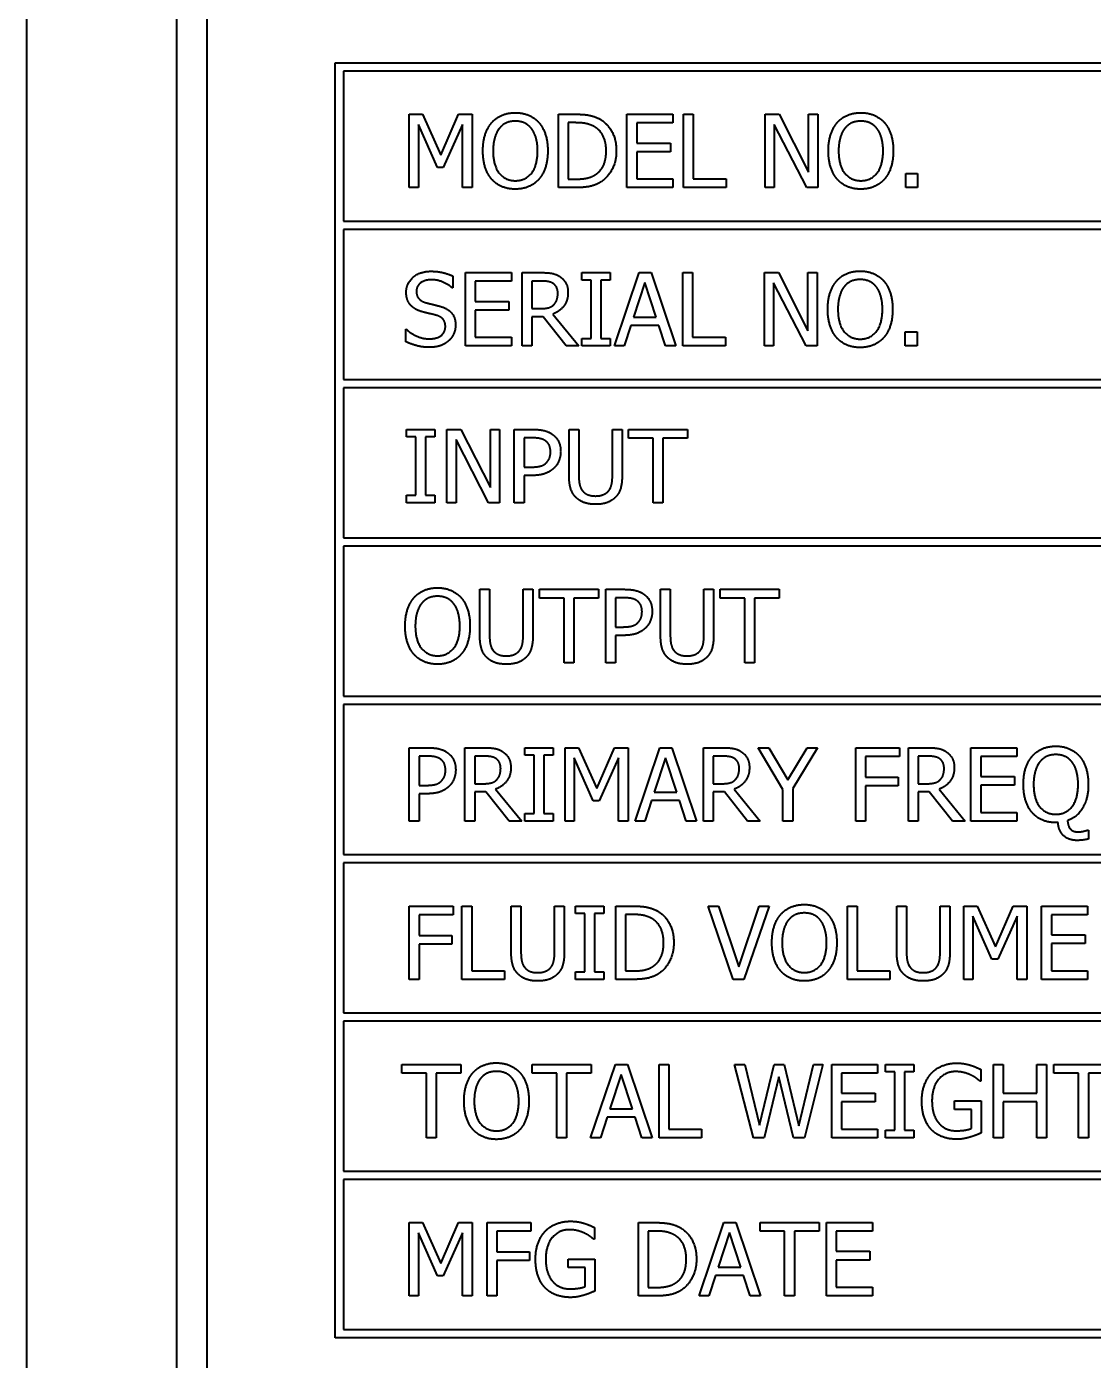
# Model space of a CAD drawing. Header units: millimetres. Extents: x 0 to 4205, y 0 to 2970.
# Drawn here: x 3370.64 to 3406.18, y 1735.21 to 1779.65 of the extents above; entities that cross this region are included whole.
import ezdxf

# ---------------------------------------------------------------- set-up
doc = ezdxf.new("R2010")
doc.units = ezdxf.units.MM
doc.header["$LTSCALE"] = 5
doc.layers.add('가시적인 것(ISO)', color=3, linetype='Continuous', lineweight=40)

msp = doc.modelspace()

# ---------------------------------------------------------------- linework, layer by layer
at = {"layer": '가시적인 것(ISO)'}
for p, q in [((3370.643, 1705.119), (3370.643, 1825.119)), ((3375.643, 1715.119), (3375.643, 1815.119)), ((3376.643, 1814.203), (3376.643, 1716.035)), ((3380.921, 1778.452), (3425.921, 1778.452)), ((3380.921, 1735.952), (3380.921, 1778.452)), ((3425.643, 1778.174), (3381.199, 1778.174)), ((3381.199, 1778.174), (3381.199, 1773.174)), ((3383.391, 1776.734), (3383.835, 1776.734)), ((3383.391, 1774.289), (3383.391, 1776.734)), ((3383.835, 1776.734), (3384.445, 1775.373)), ((3384.445, 1775.373), (3385.035, 1776.734)), ((3385.035, 1776.734), (3385.487, 1776.734)), ((3385.487, 1776.734), (3385.487, 1774.289)), ((3388.361, 1776.734), (3388.918, 1776.734)), ((3388.361, 1774.289), (3388.361, 1776.734)), ((3390.641, 1776.734), (3392.17, 1776.734)), ((3390.641, 1774.289), (3390.641, 1776.734)), ((3392.17, 1776.734), (3392.17, 1776.445)), ((3392.527, 1776.734), (3392.852, 1776.734)), ((3392.527, 1774.289), (3392.527, 1776.734)), ((3392.852, 1776.734), (3392.852, 1774.579)), ((3395.249, 1776.734), (3395.71, 1776.734)), ((3395.249, 1774.289), (3395.249, 1776.734)), ((3395.71, 1776.734), (3396.695, 1774.798)), ((3396.695, 1776.734), (3396.998, 1776.734)), ((3396.695, 1774.798), (3396.695, 1776.734)), ((3396.998, 1776.734), (3396.998, 1774.289)), ((3383.694, 1776.395), (3383.694, 1774.289)), ((3384.326, 1774.963), (3383.694, 1776.395)), ((3385.162, 1776.395), (3384.524, 1774.963)), ((3385.162, 1774.289), (3385.162, 1776.395)), ((3388.933, 1776.453), (3388.686, 1776.453)), ((3388.686, 1776.453), (3388.686, 1774.571)), ((3390.966, 1776.445), (3390.966, 1775.775)), ((3392.17, 1776.445), (3390.966, 1776.445)), ((3395.552, 1776.397), (3395.552, 1774.289)), ((3396.633, 1774.289), (3395.552, 1776.397)), ((3390.966, 1775.775), (3392.089, 1775.775)), ((3392.089, 1775.775), (3392.089, 1775.486)), ((3390.966, 1775.486), (3390.966, 1774.579)), ((3392.089, 1775.486), (3390.966, 1775.486)), ((3384.524, 1774.963), (3384.326, 1774.963)), ((3399.935, 1774.757), (3400.328, 1774.757)), ((3399.935, 1774.289), (3399.935, 1774.757)), ((3400.328, 1774.757), (3400.328, 1774.289)), ((3383.694, 1774.289), (3383.391, 1774.289)), ((3385.487, 1774.289), (3385.162, 1774.289)), ((3388.924, 1774.289), (3388.361, 1774.289)), ((3388.686, 1774.571), (3388.933, 1774.571)), ((3392.17, 1774.289), (3390.641, 1774.289)), ((3390.966, 1774.579), (3392.17, 1774.579)), ((3392.17, 1774.579), (3392.17, 1774.289)), ((3393.943, 1774.289), (3392.527, 1774.289)), ((3392.852, 1774.579), (3393.943, 1774.579)), ((3393.943, 1774.579), (3393.943, 1774.289)), ((3395.552, 1774.289), (3395.249, 1774.289)), ((3396.998, 1774.289), (3396.633, 1774.289)), ((3400.328, 1774.289), (3399.935, 1774.289)), ((3381.199, 1773.174), (3425.643, 1773.174)), ((3425.643, 1772.896), (3381.199, 1772.896)), ((3381.199, 1772.896), (3381.199, 1767.896)), ((3384.837, 1771.341), (3384.837, 1770.953)), ((3385.263, 1771.456), (3386.792, 1771.456)), ((3385.263, 1769.012), (3385.263, 1771.456)), ((3385.588, 1771.167), (3385.588, 1770.497)), ((3386.792, 1771.167), (3385.588, 1771.167)), ((3386.792, 1771.456), (3386.792, 1771.167)), ((3387.149, 1769.012), (3387.149, 1771.456)), ((3387.149, 1771.456), (3387.779, 1771.456)), ((3387.796, 1771.175), (3387.473, 1771.175)), ((3387.473, 1771.175), (3387.473, 1770.256)), ((3389.139, 1771.456), (3390.086, 1771.456)), ((3389.139, 1771.206), (3389.139, 1771.456)), ((3389.45, 1771.206), (3389.139, 1771.206)), ((3389.45, 1769.261), (3389.45, 1771.206)), ((3389.775, 1771.206), (3389.775, 1769.261)), ((3390.086, 1771.206), (3389.775, 1771.206)), ((3390.086, 1771.456), (3390.086, 1771.206)), ((3390.225, 1769.012), (3391.049, 1771.456)), ((3391.049, 1771.456), (3391.449, 1771.456)), ((3391.449, 1771.456), (3392.273, 1769.012)), ((3392.505, 1771.456), (3392.83, 1771.456)), ((3392.505, 1769.012), (3392.505, 1771.456)), ((3392.83, 1771.456), (3392.83, 1769.301)), ((3395.227, 1771.456), (3395.688, 1771.456)), ((3395.227, 1769.012), (3395.227, 1771.456)), ((3395.688, 1771.456), (3396.673, 1769.521)), ((3396.673, 1771.456), (3396.976, 1771.456)), ((3396.673, 1769.521), (3396.673, 1771.456)), ((3396.976, 1771.456), (3396.976, 1769.012)), ((3384.837, 1770.953), (3384.813, 1770.953)), ((3391.241, 1771.123), (3390.865, 1769.972)), ((3391.62, 1769.972), (3391.241, 1771.123)), ((3395.53, 1771.119), (3395.53, 1769.012)), ((3396.611, 1769.012), (3395.53, 1771.119)), ((3385.588, 1770.497), (3386.711, 1770.497)), ((3386.711, 1770.497), (3386.711, 1770.208)), ((3386.711, 1770.208), (3385.588, 1770.208)), ((3385.588, 1770.208), (3385.588, 1769.301)), ((3387.473, 1770.256), (3387.759, 1770.256)), ((3387.473, 1769.984), (3387.473, 1769.012)), ((3387.846, 1769.984), (3387.473, 1769.984)), ((3388.618, 1769.012), (3387.846, 1769.984)), ((3388.171, 1770.075), (3389.04, 1769.012)), ((3390.865, 1769.972), (3391.62, 1769.972)), ((3383.27, 1769.566), (3383.294, 1769.566)), ((3383.27, 1769.158), (3383.27, 1769.566)), ((3390.776, 1769.695), (3390.554, 1769.012)), ((3391.709, 1769.695), (3390.776, 1769.695)), ((3391.931, 1769.012), (3391.709, 1769.695)), ((3399.914, 1769.479), (3400.306, 1769.479)), ((3399.914, 1769.012), (3399.914, 1769.479)), ((3400.306, 1769.479), (3400.306, 1769.012)), ((3386.792, 1769.012), (3385.263, 1769.012)), ((3385.588, 1769.301), (3386.792, 1769.301)), ((3386.792, 1769.301), (3386.792, 1769.012)), ((3387.473, 1769.012), (3387.149, 1769.012)), ((3389.04, 1769.012), (3388.618, 1769.012)), ((3389.139, 1769.261), (3389.45, 1769.261)), ((3389.139, 1769.012), (3389.139, 1769.261)), ((3390.086, 1769.012), (3389.139, 1769.012)), ((3389.775, 1769.261), (3390.086, 1769.261)), ((3390.086, 1769.261), (3390.086, 1769.012)), ((3390.554, 1769.012), (3390.225, 1769.012)), ((3392.273, 1769.012), (3391.931, 1769.012)), ((3393.921, 1769.012), (3392.505, 1769.012)), ((3392.83, 1769.301), (3393.921, 1769.301)), ((3393.921, 1769.301), (3393.921, 1769.012)), ((3395.53, 1769.012), (3395.227, 1769.012)), ((3396.976, 1769.012), (3396.611, 1769.012)), ((3400.306, 1769.012), (3399.914, 1769.012)), ((3381.199, 1767.896), (3425.643, 1767.896)), ((3425.643, 1767.619), (3381.199, 1767.619)), ((3381.199, 1767.619), (3381.199, 1762.619)), ((3383.296, 1766.23), (3384.243, 1766.23)), ((3383.296, 1765.98), (3383.296, 1766.23)), ((3383.607, 1765.98), (3383.296, 1765.98)), ((3383.607, 1764.035), (3383.607, 1765.98)), ((3383.932, 1765.98), (3383.932, 1764.035)), ((3384.243, 1765.98), (3383.932, 1765.98)), ((3384.243, 1766.23), (3384.243, 1765.98)), ((3384.645, 1766.23), (3385.106, 1766.23)), ((3384.645, 1763.785), (3384.645, 1766.23)), ((3384.948, 1765.893), (3384.948, 1763.785)), ((3386.029, 1763.785), (3384.948, 1765.893)), ((3385.106, 1766.23), (3386.091, 1764.294)), ((3386.091, 1766.23), (3386.394, 1766.23)), ((3386.091, 1764.294), (3386.091, 1766.23)), ((3386.394, 1766.23), (3386.394, 1763.785)), ((3386.889, 1766.23), (3387.503, 1766.23)), ((3386.889, 1763.785), (3386.889, 1766.23)), ((3387.483, 1765.948), (3387.214, 1765.948)), ((3387.214, 1765.948), (3387.214, 1764.974)), ((3388.714, 1766.23), (3389.038, 1766.23)), ((3388.714, 1764.704), (3388.714, 1766.23)), ((3389.038, 1766.23), (3389.038, 1764.704)), ((3390.158, 1766.23), (3390.482, 1766.23)), ((3390.158, 1764.697), (3390.158, 1766.23)), ((3390.482, 1766.23), (3390.482, 1764.704)), ((3390.698, 1766.23), (3392.663, 1766.23)), ((3390.698, 1765.941), (3390.698, 1766.23)), ((3391.518, 1765.941), (3390.698, 1765.941)), ((3391.518, 1763.785), (3391.518, 1765.941)), ((3392.663, 1765.941), (3391.843, 1765.941)), ((3391.843, 1765.941), (3391.843, 1763.785)), ((3392.663, 1766.23), (3392.663, 1765.941)), ((3387.214, 1764.974), (3387.436, 1764.974)), ((3387.214, 1764.697), (3387.214, 1763.785)), ((3387.489, 1764.697), (3387.214, 1764.697)), ((3383.296, 1764.035), (3383.607, 1764.035)), ((3383.296, 1763.785), (3383.296, 1764.035)), ((3384.243, 1763.785), (3383.296, 1763.785)), ((3383.932, 1764.035), (3384.243, 1764.035)), ((3384.243, 1764.035), (3384.243, 1763.785)), ((3384.948, 1763.785), (3384.645, 1763.785)), ((3386.394, 1763.785), (3386.029, 1763.785)), ((3387.214, 1763.785), (3386.889, 1763.785)), ((3391.843, 1763.785), (3391.518, 1763.785)), ((3381.199, 1762.619), (3425.643, 1762.619)), ((3425.643, 1762.341), (3381.199, 1762.341)), ((3381.199, 1762.341), (3381.199, 1757.341)), ((3385.74, 1760.901), (3386.065, 1760.901)), ((3385.74, 1759.375), (3385.74, 1760.901)), ((3386.065, 1760.901), (3386.065, 1759.375)), ((3387.184, 1760.901), (3387.509, 1760.901)), ((3387.184, 1759.367), (3387.184, 1760.901)), ((3387.509, 1760.901), (3387.509, 1759.375)), ((3387.725, 1760.901), (3389.69, 1760.901)), ((3387.725, 1760.611), (3387.725, 1760.901)), ((3388.545, 1760.611), (3387.725, 1760.611)), ((3388.545, 1758.456), (3388.545, 1760.611)), ((3388.87, 1760.611), (3388.87, 1758.456)), ((3389.69, 1760.611), (3388.87, 1760.611)), ((3389.69, 1760.901), (3389.69, 1760.611)), ((3389.938, 1760.901), (3390.552, 1760.901)), ((3389.938, 1758.456), (3389.938, 1760.901)), ((3390.532, 1760.619), (3390.263, 1760.619)), ((3390.263, 1760.619), (3390.263, 1759.645)), ((3391.762, 1760.901), (3392.087, 1760.901)), ((3391.762, 1759.375), (3391.762, 1760.901)), ((3392.087, 1760.901), (3392.087, 1759.375)), ((3393.206, 1760.901), (3393.531, 1760.901)), ((3393.206, 1759.367), (3393.206, 1760.901)), ((3393.531, 1760.901), (3393.531, 1759.375)), ((3393.747, 1760.901), (3395.712, 1760.901)), ((3393.747, 1760.611), (3393.747, 1760.901)), ((3394.567, 1760.611), (3393.747, 1760.611)), ((3394.567, 1758.456), (3394.567, 1760.611)), ((3395.712, 1760.611), (3394.892, 1760.611)), ((3394.892, 1760.611), (3394.892, 1758.456)), ((3395.712, 1760.901), (3395.712, 1760.611)), ((3390.263, 1759.645), (3390.484, 1759.645)), ((3390.263, 1759.367), (3390.263, 1758.456)), ((3390.538, 1759.367), (3390.263, 1759.367)), ((3388.87, 1758.456), (3388.545, 1758.456)), ((3390.263, 1758.456), (3389.938, 1758.456)), ((3394.892, 1758.456), (3394.567, 1758.456)), ((3381.199, 1757.341), (3425.643, 1757.341)), ((3425.643, 1757.063), (3381.199, 1757.063)), ((3381.199, 1757.063), (3381.199, 1752.063)), ((3383.391, 1755.623), (3384.005, 1755.623)), ((3383.391, 1753.178), (3383.391, 1755.623)), ((3385.245, 1753.178), (3385.245, 1755.623)), ((3385.245, 1755.623), (3385.875, 1755.623)), ((3387.236, 1755.623), (3388.183, 1755.623)), ((3387.236, 1755.373), (3387.236, 1755.623)), ((3388.183, 1755.623), (3388.183, 1755.373)), ((3388.585, 1753.178), (3388.585, 1755.623)), ((3388.585, 1755.623), (3389.028, 1755.623)), ((3389.028, 1755.623), (3389.639, 1754.262)), ((3389.639, 1754.262), (3390.229, 1755.623)), ((3390.229, 1755.623), (3390.681, 1755.623)), ((3390.681, 1755.623), (3390.681, 1753.178)), ((3390.912, 1753.178), (3391.736, 1755.623)), ((3391.736, 1755.623), (3392.137, 1755.623)), ((3392.137, 1755.623), (3392.961, 1753.178)), ((3393.192, 1753.178), (3393.192, 1755.623)), ((3393.192, 1755.623), (3393.822, 1755.623)), ((3395.013, 1755.623), (3395.373, 1755.623)), ((3395.839, 1754.226), (3395.013, 1755.623)), ((3395.373, 1755.623), (3396.003, 1754.547)), ((3396.003, 1754.547), (3396.645, 1755.623)), ((3396.99, 1755.623), (3396.164, 1754.26)), ((3396.645, 1755.623), (3396.99, 1755.623)), ((3398.265, 1755.623), (3399.727, 1755.623)), ((3398.265, 1753.178), (3398.265, 1755.623)), ((3399.727, 1755.623), (3399.727, 1755.334)), ((3400.019, 1753.178), (3400.019, 1755.623)), ((3400.019, 1755.623), (3400.649, 1755.623)), ((3402.104, 1755.623), (3403.634, 1755.623)), ((3402.104, 1753.178), (3402.104, 1755.623)), ((3403.634, 1755.623), (3403.634, 1755.334)), ((3383.985, 1755.341), (3383.716, 1755.341)), ((3383.716, 1755.341), (3383.716, 1754.367)), ((3385.893, 1755.341), (3385.57, 1755.341)), ((3385.57, 1755.341), (3385.57, 1754.422)), ((3387.547, 1755.373), (3387.236, 1755.373)), ((3387.547, 1753.428), (3387.547, 1755.373)), ((3387.872, 1755.373), (3387.872, 1753.428)), ((3388.183, 1755.373), (3387.872, 1755.373)), ((3388.888, 1755.284), (3388.888, 1753.178)), ((3389.52, 1753.852), (3388.888, 1755.284)), ((3390.356, 1755.284), (3389.718, 1753.852)), ((3390.356, 1753.178), (3390.356, 1755.284)), ((3391.929, 1755.29), (3391.552, 1754.139)), ((3392.307, 1754.139), (3391.929, 1755.29)), ((3393.84, 1755.341), (3393.517, 1755.341)), ((3393.517, 1755.341), (3393.517, 1754.422)), ((3398.59, 1755.334), (3398.59, 1754.644)), ((3399.727, 1755.334), (3398.59, 1755.334)), ((3400.666, 1755.341), (3400.343, 1755.341)), ((3400.343, 1755.341), (3400.343, 1754.422)), ((3402.429, 1755.334), (3402.429, 1754.664)), ((3403.634, 1755.334), (3402.429, 1755.334)), ((3383.716, 1754.367), (3383.938, 1754.367)), ((3385.57, 1754.422), (3385.855, 1754.422)), ((3393.517, 1754.422), (3393.802, 1754.422)), ((3396.164, 1754.26), (3396.164, 1753.178)), ((3398.59, 1754.644), (3399.68, 1754.644)), ((3398.59, 1754.355), (3398.59, 1753.178)), ((3399.68, 1754.355), (3398.59, 1754.355)), ((3399.68, 1754.644), (3399.68, 1754.355)), ((3400.343, 1754.422), (3400.629, 1754.422)), ((3402.429, 1754.664), (3403.553, 1754.664)), ((3402.429, 1754.375), (3402.429, 1753.467)), ((3403.553, 1754.375), (3402.429, 1754.375)), ((3403.553, 1754.664), (3403.553, 1754.375)), ((3383.716, 1754.09), (3383.716, 1753.178)), ((3383.991, 1754.09), (3383.716, 1754.09)), ((3385.57, 1754.151), (3385.57, 1753.178)), ((3385.942, 1754.151), (3385.57, 1754.151)), ((3386.715, 1753.178), (3385.942, 1754.151)), ((3386.267, 1754.242), (3387.137, 1753.178)), ((3389.718, 1753.852), (3389.52, 1753.852)), ((3391.463, 1753.862), (3391.241, 1753.178)), ((3392.396, 1753.862), (3391.463, 1753.862)), ((3391.552, 1754.139), (3392.307, 1754.139)), ((3392.618, 1753.178), (3392.396, 1753.862)), ((3393.517, 1754.151), (3393.517, 1753.178)), ((3393.89, 1754.151), (3393.517, 1754.151)), ((3394.662, 1753.178), (3393.89, 1754.151)), ((3394.215, 1754.242), (3395.084, 1753.178)), ((3395.839, 1753.178), (3395.839, 1754.226)), ((3400.343, 1754.151), (3400.343, 1753.178)), ((3400.716, 1754.151), (3400.343, 1754.151)), ((3401.488, 1753.178), (3400.716, 1754.151)), ((3401.041, 1754.242), (3401.91, 1753.178)), ((3387.236, 1753.428), (3387.547, 1753.428)), ((3387.236, 1753.178), (3387.236, 1753.428)), ((3387.872, 1753.428), (3388.183, 1753.428)), ((3388.183, 1753.428), (3388.183, 1753.178)), ((3402.429, 1753.467), (3403.634, 1753.467)), ((3403.634, 1753.467), (3403.634, 1753.178)), ((3383.716, 1753.178), (3383.391, 1753.178)), ((3385.57, 1753.178), (3385.245, 1753.178)), ((3387.137, 1753.178), (3386.715, 1753.178)), ((3388.183, 1753.178), (3387.236, 1753.178)), ((3388.888, 1753.178), (3388.585, 1753.178)), ((3390.681, 1753.178), (3390.356, 1753.178)), ((3391.241, 1753.178), (3390.912, 1753.178)), ((3392.961, 1753.178), (3392.618, 1753.178)), ((3393.517, 1753.178), (3393.192, 1753.178)), ((3395.084, 1753.178), (3394.662, 1753.178)), ((3396.164, 1753.178), (3395.839, 1753.178)), ((3398.59, 1753.178), (3398.265, 1753.178)), ((3400.343, 1753.178), (3400.019, 1753.178)), ((3401.91, 1753.178), (3401.488, 1753.178)), ((3403.634, 1753.178), (3402.104, 1753.178)), ((3405.007, 1753.127), (3404.931, 1753.127)), ((3405.977, 1752.875), (3406.021, 1752.875)), ((3406.021, 1752.875), (3406.021, 1752.58)), ((3381.199, 1752.063), (3425.643, 1752.063)), ((3425.643, 1751.785), (3381.199, 1751.785)), ((3381.199, 1751.785), (3381.199, 1746.785)), ((3383.391, 1750.345), (3384.853, 1750.345)), ((3383.391, 1747.901), (3383.391, 1750.345)), ((3384.853, 1750.345), (3384.853, 1750.056)), ((3385.144, 1750.345), (3385.469, 1750.345)), ((3385.144, 1747.901), (3385.144, 1750.345)), ((3385.469, 1750.345), (3385.469, 1748.19)), ((3386.786, 1750.345), (3387.111, 1750.345)), ((3386.786, 1748.82), (3386.786, 1750.345)), ((3387.111, 1750.345), (3387.111, 1748.82)), ((3388.23, 1750.345), (3388.555, 1750.345)), ((3388.23, 1748.812), (3388.23, 1750.345)), ((3388.555, 1750.345), (3388.555, 1748.82)), ((3388.925, 1750.345), (3389.872, 1750.345)), ((3388.925, 1750.095), (3388.925, 1750.345)), ((3389.872, 1750.345), (3389.872, 1750.095)), ((3390.274, 1747.901), (3390.274, 1750.345)), ((3390.274, 1750.345), (3390.831, 1750.345)), ((3393.343, 1750.345), (3393.692, 1750.345)), ((3394.185, 1747.901), (3393.343, 1750.345)), ((3393.692, 1750.345), (3394.369, 1748.315)), ((3394.369, 1748.315), (3395.046, 1750.345)), ((3395.377, 1750.345), (3394.535, 1747.901)), ((3395.046, 1750.345), (3395.377, 1750.345)), ((3397.99, 1750.345), (3398.315, 1750.345)), ((3397.99, 1747.901), (3397.99, 1750.345)), ((3398.315, 1750.345), (3398.315, 1748.19)), ((3399.632, 1750.345), (3399.957, 1750.345)), ((3399.632, 1748.82), (3399.632, 1750.345)), ((3399.957, 1750.345), (3399.957, 1748.82)), ((3401.076, 1750.345), (3401.401, 1750.345)), ((3401.076, 1748.812), (3401.076, 1750.345)), ((3401.401, 1750.345), (3401.401, 1748.82)), ((3401.867, 1747.901), (3401.867, 1750.345)), ((3401.867, 1750.345), (3402.311, 1750.345)), ((3402.311, 1750.345), (3402.921, 1748.984)), ((3402.921, 1748.984), (3403.511, 1750.345)), ((3403.511, 1750.345), (3403.963, 1750.345)), ((3403.963, 1750.345), (3403.963, 1747.901)), ((3404.458, 1750.345), (3405.987, 1750.345)), ((3404.458, 1747.901), (3404.458, 1750.345)), ((3405.987, 1750.345), (3405.987, 1750.056)), ((3383.716, 1750.056), (3383.716, 1749.366)), ((3384.853, 1750.056), (3383.716, 1750.056)), ((3389.236, 1750.095), (3388.925, 1750.095)), ((3389.236, 1748.15), (3389.236, 1750.095)), ((3389.561, 1750.095), (3389.561, 1748.15)), ((3389.872, 1750.095), (3389.561, 1750.095)), ((3390.847, 1750.064), (3390.599, 1750.064)), ((3390.599, 1750.064), (3390.599, 1748.182)), ((3402.17, 1750.006), (3402.17, 1747.901)), ((3402.802, 1748.574), (3402.17, 1750.006)), ((3403.638, 1750.006), (3403, 1748.574)), ((3403.638, 1747.901), (3403.638, 1750.006)), ((3404.783, 1750.056), (3404.783, 1749.386)), ((3405.987, 1750.056), (3404.783, 1750.056)), ((3404.783, 1749.386), (3405.906, 1749.386)), ((3405.906, 1749.386), (3405.906, 1749.097)), ((3383.716, 1749.366), (3384.805, 1749.366)), ((3383.716, 1749.077), (3383.716, 1747.901)), ((3384.805, 1749.077), (3383.716, 1749.077)), ((3384.805, 1749.366), (3384.805, 1749.077)), ((3404.783, 1749.097), (3404.783, 1748.19)), ((3405.906, 1749.097), (3404.783, 1749.097)), ((3403, 1748.574), (3402.802, 1748.574)), ((3385.469, 1748.19), (3386.56, 1748.19)), ((3386.56, 1748.19), (3386.56, 1747.901)), ((3388.925, 1748.15), (3389.236, 1748.15)), ((3388.925, 1747.901), (3388.925, 1748.15)), ((3389.561, 1748.15), (3389.872, 1748.15)), ((3389.872, 1748.15), (3389.872, 1747.901)), ((3390.599, 1748.182), (3390.847, 1748.182)), ((3398.315, 1748.19), (3399.406, 1748.19)), ((3399.406, 1748.19), (3399.406, 1747.901)), ((3404.783, 1748.19), (3405.987, 1748.19)), ((3405.987, 1748.19), (3405.987, 1747.901)), ((3383.716, 1747.901), (3383.391, 1747.901)), ((3386.56, 1747.901), (3385.144, 1747.901)), ((3389.872, 1747.901), (3388.925, 1747.901)), ((3390.837, 1747.901), (3390.274, 1747.901)), ((3394.535, 1747.901), (3394.185, 1747.901)), ((3399.406, 1747.901), (3397.99, 1747.901)), ((3402.17, 1747.901), (3401.867, 1747.901)), ((3403.963, 1747.901), (3403.638, 1747.901)), ((3405.987, 1747.901), (3404.458, 1747.901)), ((3381.199, 1746.785), (3425.643, 1746.785)), ((3425.643, 1746.508), (3381.199, 1746.508)), ((3381.199, 1746.508), (3381.199, 1741.508)), ((3383.141, 1745.067), (3385.106, 1745.067)), ((3383.141, 1744.778), (3383.141, 1745.067)), ((3385.106, 1745.067), (3385.106, 1744.778)), ((3387.483, 1745.067), (3389.448, 1745.067)), ((3387.483, 1744.778), (3387.483, 1745.067)), ((3389.433, 1742.623), (3390.257, 1745.067)), ((3389.448, 1745.067), (3389.448, 1744.778)), ((3390.257, 1745.067), (3390.657, 1745.067)), ((3390.657, 1745.067), (3391.481, 1742.623)), ((3391.713, 1745.067), (3392.037, 1745.067)), ((3391.713, 1742.623), (3391.713, 1745.067)), ((3392.037, 1745.067), (3392.037, 1742.912)), ((3394.23, 1745.067), (3394.565, 1745.067)), ((3394.854, 1742.623), (3394.23, 1745.067)), ((3394.565, 1745.067), (3395.056, 1743.041)), ((3395.056, 1743.041), (3395.544, 1745.067)), ((3395.544, 1745.067), (3395.875, 1745.067)), ((3395.875, 1745.067), (3396.366, 1743.017)), ((3396.366, 1743.017), (3396.855, 1745.067)), ((3397.174, 1745.067), (3396.56, 1742.623)), ((3396.855, 1745.067), (3397.174, 1745.067)), ((3397.465, 1745.067), (3398.994, 1745.067)), ((3397.465, 1742.623), (3397.465, 1745.067)), ((3398.994, 1745.067), (3398.994, 1744.778)), ((3399.256, 1745.067), (3400.203, 1745.067)), ((3399.256, 1744.818), (3399.256, 1745.067)), ((3400.203, 1745.067), (3400.203, 1744.818)), ((3402.849, 1745.067), (3403.174, 1745.067)), ((3402.849, 1742.623), (3402.849, 1745.067)), ((3403.174, 1745.067), (3403.174, 1744.108)), ((3404.299, 1745.067), (3404.624, 1745.067)), ((3404.299, 1744.108), (3404.299, 1745.067)), ((3404.624, 1745.067), (3404.624, 1742.623)), ((3404.87, 1745.067), (3406.835, 1745.067)), ((3404.87, 1744.778), (3404.87, 1745.067)), ((3383.961, 1744.778), (3383.141, 1744.778)), ((3383.961, 1742.623), (3383.961, 1744.778)), ((3385.106, 1744.778), (3384.286, 1744.778)), ((3384.286, 1744.778), (3384.286, 1742.623)), ((3388.303, 1744.778), (3387.483, 1744.778)), ((3388.303, 1742.623), (3388.303, 1744.778)), ((3388.628, 1744.778), (3388.628, 1742.623)), ((3389.448, 1744.778), (3388.628, 1744.778)), ((3390.449, 1744.734), (3390.072, 1743.583)), ((3390.827, 1743.583), (3390.449, 1744.734)), ((3395.698, 1744.651), (3395.215, 1742.623)), ((3396.195, 1742.623), (3395.698, 1744.651)), ((3397.79, 1744.778), (3397.79, 1744.108)), ((3398.994, 1744.778), (3397.79, 1744.778)), ((3399.567, 1744.818), (3399.256, 1744.818)), ((3399.567, 1742.872), (3399.567, 1744.818)), ((3399.892, 1744.818), (3399.892, 1742.872)), ((3400.203, 1744.818), (3399.892, 1744.818)), ((3402.431, 1744.509), (3402.404, 1744.509)), ((3402.431, 1744.901), (3402.431, 1744.509)), ((3405.69, 1744.778), (3404.87, 1744.778)), ((3405.69, 1742.623), (3405.69, 1744.778)), ((3406.835, 1744.778), (3406.015, 1744.778)), ((3406.015, 1744.778), (3406.015, 1742.623)), ((3397.79, 1744.108), (3398.913, 1744.108)), ((3398.913, 1744.108), (3398.913, 1743.819)), ((3403.174, 1744.108), (3404.299, 1744.108)), ((3398.913, 1743.819), (3397.79, 1743.819)), ((3397.79, 1743.819), (3397.79, 1742.912)), ((3401.554, 1743.853), (3402.441, 1743.853)), ((3401.554, 1743.568), (3401.554, 1743.853)), ((3402.441, 1743.853), (3402.441, 1742.785)), ((3403.174, 1743.819), (3403.174, 1742.623)), ((3404.299, 1743.819), (3403.174, 1743.819)), ((3404.299, 1742.623), (3404.299, 1743.819)), ((3389.983, 1743.306), (3389.761, 1742.623)), ((3390.916, 1743.306), (3389.983, 1743.306)), ((3390.072, 1743.583), (3390.827, 1743.583)), ((3391.138, 1742.623), (3390.916, 1743.306)), ((3402.12, 1743.568), (3401.554, 1743.568)), ((3402.12, 1742.936), (3402.12, 1743.568)), ((3392.037, 1742.912), (3393.129, 1742.912)), ((3393.129, 1742.912), (3393.129, 1742.623)), ((3397.79, 1742.912), (3398.994, 1742.912)), ((3398.994, 1742.912), (3398.994, 1742.623)), ((3399.256, 1742.872), (3399.567, 1742.872)), ((3399.256, 1742.623), (3399.256, 1742.872)), ((3399.892, 1742.872), (3400.203, 1742.872)), ((3400.203, 1742.872), (3400.203, 1742.623)), ((3384.286, 1742.623), (3383.961, 1742.623)), ((3388.628, 1742.623), (3388.303, 1742.623)), ((3389.761, 1742.623), (3389.433, 1742.623)), ((3391.481, 1742.623), (3391.138, 1742.623)), ((3393.129, 1742.623), (3391.713, 1742.623)), ((3395.215, 1742.623), (3394.854, 1742.623)), ((3396.56, 1742.623), (3396.195, 1742.623)), ((3398.994, 1742.623), (3397.465, 1742.623)), ((3400.203, 1742.623), (3399.256, 1742.623)), ((3403.174, 1742.623), (3402.849, 1742.623)), ((3404.624, 1742.623), (3404.299, 1742.623)), ((3406.015, 1742.623), (3405.69, 1742.623)), ((3381.199, 1741.508), (3425.643, 1741.508)), ((3425.643, 1741.23), (3381.199, 1741.23)), ((3381.199, 1741.23), (3381.199, 1736.23)), ((3383.391, 1739.797), (3383.835, 1739.797)), ((3383.391, 1737.353), (3383.391, 1739.797)), ((3383.835, 1739.797), (3384.445, 1738.436)), ((3384.445, 1738.436), (3385.035, 1739.797)), ((3385.035, 1739.797), (3385.487, 1739.797)), ((3385.487, 1739.797), (3385.487, 1737.353)), ((3385.982, 1739.797), (3387.444, 1739.797)), ((3385.982, 1737.353), (3385.982, 1739.797)), ((3387.444, 1739.797), (3387.444, 1739.508)), ((3389.561, 1739.631), (3389.561, 1739.239)), ((3391.029, 1739.797), (3391.586, 1739.797)), ((3391.029, 1737.353), (3391.029, 1739.797)), ((3393.046, 1737.353), (3393.87, 1739.797)), ((3393.87, 1739.797), (3394.27, 1739.797)), ((3394.27, 1739.797), (3395.094, 1737.353)), ((3395.076, 1739.797), (3397.041, 1739.797)), ((3395.076, 1739.508), (3395.076, 1739.797)), ((3397.041, 1739.797), (3397.041, 1739.508)), ((3397.289, 1739.797), (3398.818, 1739.797)), ((3397.289, 1737.353), (3397.289, 1739.797)), ((3398.818, 1739.797), (3398.818, 1739.508)), ((3383.694, 1739.459), (3383.694, 1737.353)), ((3384.326, 1738.026), (3383.694, 1739.459)), ((3385.162, 1739.459), (3384.524, 1738.026)), ((3385.162, 1737.353), (3385.162, 1739.459)), ((3386.307, 1739.508), (3386.307, 1738.819)), ((3387.444, 1739.508), (3386.307, 1739.508)), ((3389.561, 1739.239), (3389.534, 1739.239)), ((3391.602, 1739.516), (3391.354, 1739.516)), ((3391.354, 1739.516), (3391.354, 1737.634)), ((3394.062, 1739.465), (3393.686, 1738.314)), ((3394.44, 1738.314), (3394.062, 1739.465)), ((3395.896, 1739.508), (3395.076, 1739.508)), ((3395.896, 1737.353), (3395.896, 1739.508)), ((3397.041, 1739.508), (3396.221, 1739.508)), ((3396.221, 1739.508), (3396.221, 1737.353)), ((3397.614, 1739.508), (3397.614, 1738.839)), ((3398.818, 1739.508), (3397.614, 1739.508)), ((3386.307, 1738.819), (3387.396, 1738.819)), ((3387.396, 1738.819), (3387.396, 1738.53)), ((3397.614, 1738.839), (3398.737, 1738.839)), ((3398.737, 1738.839), (3398.737, 1738.549)), ((3386.307, 1738.53), (3386.307, 1737.353)), ((3387.396, 1738.53), (3386.307, 1738.53)), ((3388.684, 1738.583), (3389.571, 1738.583)), ((3388.684, 1738.298), (3388.684, 1738.583)), ((3389.25, 1738.298), (3388.684, 1738.298)), ((3389.25, 1737.666), (3389.25, 1738.298)), ((3389.571, 1738.583), (3389.571, 1737.515)), ((3393.686, 1738.314), (3394.44, 1738.314)), ((3397.614, 1738.549), (3397.614, 1737.642)), ((3398.737, 1738.549), (3397.614, 1738.549)), ((3384.524, 1738.026), (3384.326, 1738.026)), ((3393.596, 1738.036), (3393.375, 1737.353)), ((3394.529, 1738.036), (3393.596, 1738.036)), ((3394.751, 1737.353), (3394.529, 1738.036)), ((3391.354, 1737.634), (3391.602, 1737.634)), ((3397.614, 1737.642), (3398.818, 1737.642)), ((3398.818, 1737.642), (3398.818, 1737.353)), ((3383.694, 1737.353), (3383.391, 1737.353)), ((3385.487, 1737.353), (3385.162, 1737.353)), ((3386.307, 1737.353), (3385.982, 1737.353)), ((3391.592, 1737.353), (3391.029, 1737.353)), ((3393.375, 1737.353), (3393.046, 1737.353)), ((3395.094, 1737.353), (3394.751, 1737.353)), ((3396.221, 1737.353), (3395.896, 1737.353)), ((3398.818, 1737.353), (3397.289, 1737.353)), ((3381.199, 1736.23), (3425.643, 1736.23)), ((3425.921, 1735.952), (3380.921, 1735.952))]:
    msp.add_line(p, q, dxfattribs=at)
for points in [[(3386.136, 1776.455), (3386.279, 1776.617), (3386.677, 1776.785), (3386.923, 1776.785)], [(3386.925, 1776.504), (3386.748, 1776.504), (3386.483, 1776.381), (3386.382, 1776.25)], [(3386.923, 1776.785), (3387.172, 1776.785), (3387.573, 1776.611), (3387.711, 1776.455)], [(3387.466, 1776.25), (3387.368, 1776.377), (3387.095, 1776.504), (3386.925, 1776.504)], [(3388.918, 1776.734), (3389.262, 1776.734), (3389.654, 1776.631), (3389.793, 1776.54)], [(3389.793, 1776.54), (3390.029, 1776.383), (3390.288, 1775.866), (3390.288, 1775.51)], [(3397.647, 1776.455), (3397.79, 1776.617), (3398.188, 1776.785), (3398.434, 1776.785)], [(3398.436, 1776.504), (3398.26, 1776.504), (3397.994, 1776.381), (3397.893, 1776.25)], [(3398.434, 1776.785), (3398.683, 1776.785), (3399.084, 1776.611), (3399.222, 1776.455)], [(3398.977, 1776.25), (3398.88, 1776.377), (3398.606, 1776.504), (3398.436, 1776.504)], [(3385.843, 1775.512), (3385.843, 1775.819), (3385.996, 1776.286), (3386.136, 1776.455)], [(3386.382, 1776.25), (3386.285, 1776.126), (3386.182, 1775.749), (3386.182, 1775.512)], [(3387.666, 1775.512), (3387.666, 1775.753), (3387.561, 1776.128), (3387.466, 1776.25)], [(3387.711, 1776.455), (3387.85, 1776.292), (3388.004, 1775.817), (3388.004, 1775.512)], [(3389.579, 1776.306), (3389.448, 1776.383), (3389.153, 1776.453), (3388.933, 1776.453)], [(3389.95, 1775.514), (3389.95, 1775.795), (3389.763, 1776.193), (3389.579, 1776.306)], [(3397.354, 1775.512), (3397.354, 1775.819), (3397.507, 1776.286), (3397.647, 1776.455)], [(3397.893, 1776.25), (3397.796, 1776.126), (3397.693, 1775.749), (3397.693, 1775.512)], [(3399.177, 1775.512), (3399.177, 1775.753), (3399.072, 1776.128), (3398.977, 1776.25)], [(3399.222, 1776.455), (3399.361, 1776.292), (3399.515, 1775.817), (3399.515, 1775.512)], [(3386.134, 1774.571), (3385.994, 1774.733), (3385.843, 1775.211), (3385.843, 1775.512)], [(3386.182, 1775.512), (3386.182, 1775.03), (3386.586, 1774.519), (3386.925, 1774.519)], [(3386.925, 1774.519), (3387.263, 1774.519), (3387.666, 1775.03), (3387.666, 1775.512)], [(3388.004, 1775.512), (3388.004, 1775.214), (3387.854, 1774.733), (3387.711, 1774.571)], [(3389.609, 1774.733), (3389.779, 1774.848), (3389.95, 1775.228), (3389.95, 1775.514)], [(3390.288, 1775.51), (3390.288, 1775.175), (3390.017, 1774.636), (3389.789, 1774.486)], [(3397.645, 1774.571), (3397.505, 1774.733), (3397.354, 1775.211), (3397.354, 1775.512)], [(3397.693, 1775.512), (3397.693, 1775.03), (3398.097, 1774.519), (3398.436, 1774.519)], [(3398.436, 1774.519), (3398.775, 1774.519), (3399.177, 1775.03), (3399.177, 1775.512)], [(3399.515, 1775.512), (3399.515, 1775.214), (3399.365, 1774.733), (3399.222, 1774.571)], [(3388.933, 1774.571), (3389.149, 1774.571), (3389.476, 1774.64), (3389.609, 1774.733)], [(3386.923, 1774.238), (3386.675, 1774.238), (3386.279, 1774.406), (3386.134, 1774.571)], [(3387.711, 1774.571), (3387.561, 1774.4), (3387.162, 1774.238), (3386.923, 1774.238)], [(3389.789, 1774.486), (3389.603, 1774.369), (3389.221, 1774.289), (3388.924, 1774.289)], [(3398.434, 1774.238), (3398.186, 1774.238), (3397.79, 1774.406), (3397.645, 1774.571)], [(3399.222, 1774.571), (3399.072, 1774.4), (3398.674, 1774.238), (3398.434, 1774.238)], [(3383.288, 1770.8), (3383.288, 1771.098), (3383.751, 1771.5), (3384.11, 1771.5)], [(3384.132, 1771.218), (3383.906, 1771.218), (3383.627, 1771.006), (3383.627, 1770.834)], [(3384.11, 1771.5), (3384.316, 1771.5), (3384.68, 1771.418), (3384.837, 1771.341)], [(3384.813, 1770.953), (3384.696, 1771.06), (3384.332, 1771.218), (3384.132, 1771.218)], [(3387.779, 1771.456), (3387.989, 1771.456), (3388.272, 1771.411), (3388.401, 1771.327)], [(3388.185, 1771.092), (3388.115, 1771.137), (3387.931, 1771.175), (3387.796, 1771.175)], [(3388.401, 1771.327), (3388.529, 1771.244), (3388.678, 1770.985), (3388.678, 1770.792)], [(3397.332, 1770.234), (3397.332, 1770.541), (3397.485, 1771.008), (3397.626, 1771.177)], [(3397.626, 1771.177), (3397.768, 1771.339), (3398.166, 1771.508), (3398.412, 1771.508)], [(3398.414, 1771.226), (3398.238, 1771.226), (3397.972, 1771.103), (3397.871, 1770.973)], [(3398.412, 1771.508), (3398.662, 1771.508), (3399.062, 1771.333), (3399.2, 1771.177)], [(3398.955, 1770.973), (3398.858, 1771.099), (3398.584, 1771.226), (3398.414, 1771.226)], [(3399.2, 1771.177), (3399.339, 1771.014), (3399.494, 1770.539), (3399.494, 1770.234)], [(3383.446, 1770.359), (3383.371, 1770.44), (3383.288, 1770.658), (3383.288, 1770.8)], [(3383.627, 1770.834), (3383.627, 1770.68), (3383.791, 1770.495), (3383.945, 1770.454)], [(3388.678, 1770.792), (3388.678, 1770.525), (3388.405, 1770.163), (3388.171, 1770.075)], [(3388.339, 1770.767), (3388.339, 1770.874), (3388.264, 1771.038), (3388.185, 1771.092)], [(3388.2, 1770.382), (3388.272, 1770.45), (3388.339, 1770.64), (3388.339, 1770.767)], [(3397.871, 1770.973), (3397.774, 1770.848), (3397.671, 1770.472), (3397.671, 1770.234)], [(3399.155, 1770.234), (3399.155, 1770.476), (3399.05, 1770.85), (3398.955, 1770.973)], [(3383.85, 1770.143), (3383.724, 1770.176), (3383.524, 1770.277), (3383.446, 1770.359)], [(3383.945, 1770.454), (3384.048, 1770.426), (3384.348, 1770.355), (3384.447, 1770.325)], [(3384.447, 1770.325), (3384.698, 1770.248), (3384.932, 1769.937), (3384.932, 1769.709)], [(3387.759, 1770.256), (3387.899, 1770.256), (3388.123, 1770.305), (3388.2, 1770.382)], [(3384.292, 1770.032), (3384.179, 1770.063), (3383.991, 1770.107), (3383.85, 1770.143)], [(3384.593, 1769.657), (3384.593, 1769.804), (3384.449, 1769.986), (3384.292, 1770.032)], [(3397.624, 1769.293), (3397.483, 1769.455), (3397.332, 1769.933), (3397.332, 1770.234)], [(3397.671, 1770.234), (3397.671, 1769.752), (3398.075, 1769.241), (3398.414, 1769.241)], [(3398.414, 1769.241), (3398.753, 1769.241), (3399.155, 1769.752), (3399.155, 1770.234)], [(3399.494, 1770.234), (3399.494, 1769.937), (3399.343, 1769.455), (3399.2, 1769.293)], [(3383.294, 1769.566), (3383.454, 1769.416), (3383.86, 1769.249), (3384.048, 1769.249)], [(3384.048, 1769.249), (3384.318, 1769.249), (3384.593, 1769.473), (3384.593, 1769.657)], [(3384.932, 1769.709), (3384.932, 1769.564), (3384.815, 1769.287), (3384.71, 1769.19)], [(3384.072, 1768.968), (3383.807, 1768.968), (3383.434, 1769.079), (3383.27, 1769.158)], [(3384.71, 1769.19), (3384.593, 1769.083), (3384.296, 1768.968), (3384.072, 1768.968)], [(3398.412, 1768.96), (3398.164, 1768.96), (3397.768, 1769.128), (3397.624, 1769.293)], [(3399.2, 1769.293), (3399.05, 1769.123), (3398.652, 1768.96), (3398.412, 1768.96)], [(3387.919, 1765.855), (3387.842, 1765.907), (3387.636, 1765.948), (3387.483, 1765.948)], [(3387.503, 1766.23), (3387.721, 1766.23), (3388.026, 1766.158), (3388.143, 1766.077)], [(3388.095, 1765.483), (3388.095, 1765.61), (3388.008, 1765.796), (3387.919, 1765.855)], [(3388.143, 1766.077), (3388.28, 1765.984), (3388.434, 1765.697), (3388.434, 1765.493)], [(3387.957, 1765.12), (3388.03, 1765.194), (3388.095, 1765.366), (3388.095, 1765.483)], [(3388.434, 1765.493), (3388.434, 1765.334), (3388.321, 1765.049), (3388.22, 1764.95)], [(3387.436, 1764.974), (3387.634, 1764.974), (3387.878, 1765.037), (3387.957, 1765.12)], [(3388.22, 1764.95), (3388.094, 1764.825), (3387.751, 1764.697), (3387.489, 1764.697)], [(3388.947, 1763.96), (3388.819, 1764.086), (3388.714, 1764.443), (3388.714, 1764.704)], [(3389.038, 1764.704), (3389.038, 1764.534), (3389.082, 1764.304), (3389.143, 1764.211)], [(3390.053, 1764.211), (3390.114, 1764.304), (3390.158, 1764.532), (3390.158, 1764.697)], [(3390.482, 1764.704), (3390.482, 1764.449), (3390.379, 1764.084), (3390.249, 1763.96)], [(3389.143, 1764.211), (3389.209, 1764.112), (3389.435, 1764.011), (3389.597, 1764.011)], [(3389.597, 1764.011), (3389.75, 1764.011), (3389.987, 1764.112), (3390.053, 1764.211)], [(3389.597, 1763.734), (3389.381, 1763.734), (3389.06, 1763.847), (3388.947, 1763.96)], [(3390.249, 1763.96), (3390.132, 1763.845), (3389.823, 1763.734), (3389.597, 1763.734)], [(3383.545, 1760.621), (3383.688, 1760.784), (3384.086, 1760.952), (3384.332, 1760.952)], [(3384.332, 1760.952), (3384.581, 1760.952), (3384.981, 1760.778), (3385.12, 1760.621)], [(3383.252, 1759.678), (3383.252, 1759.985), (3383.405, 1760.453), (3383.545, 1760.621)], [(3384.334, 1760.671), (3384.157, 1760.671), (3383.892, 1760.548), (3383.791, 1760.417)], [(3384.875, 1760.417), (3384.777, 1760.544), (3384.504, 1760.671), (3384.334, 1760.671)], [(3385.12, 1760.621), (3385.259, 1760.459), (3385.413, 1759.983), (3385.413, 1759.678)], [(3390.968, 1760.526), (3390.891, 1760.578), (3390.685, 1760.619), (3390.532, 1760.619)], [(3390.552, 1760.901), (3390.77, 1760.901), (3391.075, 1760.829), (3391.192, 1760.748)], [(3391.144, 1760.154), (3391.144, 1760.28), (3391.057, 1760.467), (3390.968, 1760.526)], [(3391.192, 1760.748), (3391.328, 1760.655), (3391.483, 1760.368), (3391.483, 1760.164)], [(3383.791, 1760.417), (3383.694, 1760.292), (3383.591, 1759.916), (3383.591, 1759.678)], [(3385.075, 1759.678), (3385.075, 1759.92), (3384.97, 1760.294), (3384.875, 1760.417)], [(3391.005, 1759.791), (3391.079, 1759.864), (3391.144, 1760.037), (3391.144, 1760.154)], [(3391.483, 1760.164), (3391.483, 1760.005), (3391.37, 1759.72), (3391.269, 1759.621)], [(3383.543, 1758.737), (3383.403, 1758.9), (3383.252, 1759.377), (3383.252, 1759.678)], [(3383.591, 1759.678), (3383.591, 1759.197), (3383.995, 1758.686), (3384.334, 1758.686)], [(3384.334, 1758.686), (3384.672, 1758.686), (3385.075, 1759.197), (3385.075, 1759.678)], [(3385.413, 1759.678), (3385.413, 1759.381), (3385.263, 1758.9), (3385.12, 1758.737)], [(3390.484, 1759.645), (3390.683, 1759.645), (3390.926, 1759.708), (3391.005, 1759.791)], [(3391.269, 1759.621), (3391.142, 1759.496), (3390.799, 1759.367), (3390.538, 1759.367)], [(3385.974, 1758.63), (3385.845, 1758.757), (3385.74, 1759.114), (3385.74, 1759.375)], [(3386.065, 1759.375), (3386.065, 1759.205), (3386.109, 1758.975), (3386.17, 1758.882)], [(3387.079, 1758.882), (3387.141, 1758.975), (3387.184, 1759.203), (3387.184, 1759.367)], [(3387.509, 1759.375), (3387.509, 1759.12), (3387.406, 1758.755), (3387.275, 1758.63)], [(3391.996, 1758.63), (3391.867, 1758.757), (3391.762, 1759.114), (3391.762, 1759.375)], [(3392.087, 1759.375), (3392.087, 1759.205), (3392.131, 1758.975), (3392.192, 1758.882)], [(3393.101, 1758.882), (3393.163, 1758.975), (3393.206, 1759.203), (3393.206, 1759.367)], [(3393.531, 1759.375), (3393.531, 1759.12), (3393.428, 1758.755), (3393.297, 1758.63)], [(3384.332, 1758.405), (3384.084, 1758.405), (3383.688, 1758.573), (3383.543, 1758.737)], [(3385.12, 1758.737), (3384.97, 1758.567), (3384.571, 1758.405), (3384.332, 1758.405)], [(3386.17, 1758.882), (3386.235, 1758.783), (3386.461, 1758.682), (3386.624, 1758.682)], [(3386.624, 1758.682), (3386.776, 1758.682), (3387.014, 1758.783), (3387.079, 1758.882)], [(3392.192, 1758.882), (3392.257, 1758.783), (3392.483, 1758.682), (3392.646, 1758.682)], [(3392.646, 1758.682), (3392.798, 1758.682), (3393.036, 1758.783), (3393.101, 1758.882)], [(3386.624, 1758.405), (3386.408, 1758.405), (3386.087, 1758.517), (3385.974, 1758.63)], [(3387.275, 1758.63), (3387.159, 1758.515), (3386.849, 1758.405), (3386.624, 1758.405)], [(3392.646, 1758.405), (3392.43, 1758.405), (3392.109, 1758.517), (3391.996, 1758.63)], [(3393.297, 1758.63), (3393.18, 1758.515), (3392.871, 1758.405), (3392.646, 1758.405)], [(3384.005, 1755.623), (3384.223, 1755.623), (3384.528, 1755.551), (3384.645, 1755.47)], [(3385.875, 1755.623), (3386.085, 1755.623), (3386.368, 1755.577), (3386.497, 1755.494)], [(3393.822, 1755.623), (3394.032, 1755.623), (3394.316, 1755.577), (3394.444, 1755.494)], [(3400.649, 1755.623), (3400.858, 1755.623), (3401.142, 1755.577), (3401.271, 1755.494)], [(3404.145, 1755.341), (3404.287, 1755.506), (3404.686, 1755.674), (3404.931, 1755.674)], [(3404.931, 1755.674), (3405.181, 1755.674), (3405.581, 1755.5), (3405.72, 1755.341)], [(3384.421, 1755.248), (3384.344, 1755.3), (3384.138, 1755.341), (3383.985, 1755.341)], [(3384.597, 1754.876), (3384.597, 1755.003), (3384.51, 1755.189), (3384.421, 1755.248)], [(3384.645, 1755.47), (3384.781, 1755.377), (3384.936, 1755.09), (3384.936, 1754.886)], [(3386.281, 1755.258), (3386.212, 1755.304), (3386.027, 1755.341), (3385.893, 1755.341)], [(3386.435, 1754.933), (3386.435, 1755.04), (3386.36, 1755.205), (3386.281, 1755.258)], [(3386.497, 1755.494), (3386.626, 1755.411), (3386.774, 1755.151), (3386.774, 1754.959)], [(3394.228, 1755.258), (3394.159, 1755.304), (3393.975, 1755.341), (3393.84, 1755.341)], [(3394.383, 1754.933), (3394.383, 1755.04), (3394.308, 1755.205), (3394.228, 1755.258)], [(3394.444, 1755.494), (3394.573, 1755.411), (3394.722, 1755.151), (3394.722, 1754.959)], [(3401.055, 1755.258), (3400.985, 1755.304), (3400.801, 1755.341), (3400.666, 1755.341)], [(3401.209, 1754.933), (3401.209, 1755.04), (3401.134, 1755.205), (3401.055, 1755.258)], [(3401.271, 1755.494), (3401.399, 1755.411), (3401.548, 1755.151), (3401.548, 1754.959)], [(3403.852, 1754.399), (3403.852, 1754.708), (3404.004, 1755.175), (3404.145, 1755.341)], [(3404.933, 1755.393), (3404.757, 1755.393), (3404.491, 1755.27), (3404.39, 1755.139)], [(3405.474, 1755.139), (3405.377, 1755.266), (3405.104, 1755.393), (3404.933, 1755.393)], [(3405.72, 1755.341), (3405.858, 1755.181), (3406.013, 1754.704), (3406.013, 1754.399)], [(3384.459, 1754.513), (3384.532, 1754.587), (3384.597, 1754.759), (3384.597, 1754.876)], [(3384.936, 1754.886), (3384.936, 1754.727), (3384.823, 1754.442), (3384.722, 1754.343)], [(3386.774, 1754.959), (3386.774, 1754.692), (3386.501, 1754.329), (3386.267, 1754.242)], [(3386.297, 1754.549), (3386.368, 1754.616), (3386.435, 1754.807), (3386.435, 1754.933)], [(3394.722, 1754.959), (3394.722, 1754.692), (3394.448, 1754.329), (3394.215, 1754.242)], [(3394.244, 1754.549), (3394.316, 1754.616), (3394.383, 1754.807), (3394.383, 1754.933)], [(3401.548, 1754.959), (3401.548, 1754.692), (3401.274, 1754.329), (3401.041, 1754.242)], [(3401.07, 1754.549), (3401.142, 1754.616), (3401.209, 1754.807), (3401.209, 1754.933)], [(3404.39, 1755.139), (3404.293, 1755.015), (3404.19, 1754.636), (3404.19, 1754.399)], [(3405.674, 1754.399), (3405.674, 1754.642), (3405.569, 1755.017), (3405.474, 1755.139)], [(3383.938, 1754.367), (3384.136, 1754.367), (3384.379, 1754.43), (3384.459, 1754.513)], [(3384.722, 1754.343), (3384.595, 1754.218), (3384.253, 1754.09), (3383.991, 1754.09)], [(3385.855, 1754.422), (3385.996, 1754.422), (3386.22, 1754.472), (3386.297, 1754.549)], [(3393.802, 1754.422), (3393.943, 1754.422), (3394.167, 1754.472), (3394.244, 1754.549)], [(3400.629, 1754.422), (3400.769, 1754.422), (3400.993, 1754.472), (3401.07, 1754.549)], [(3404.143, 1753.46), (3404.002, 1753.622), (3403.852, 1754.097), (3403.852, 1754.399)], [(3404.19, 1754.399), (3404.19, 1753.917), (3404.594, 1753.404), (3404.933, 1753.404)], [(3404.933, 1753.404), (3405.272, 1753.404), (3405.674, 1753.917), (3405.674, 1754.399)], [(3406.013, 1754.399), (3406.013, 1753.923), (3405.642, 1753.305), (3405.32, 1753.196)], [(3404.931, 1753.127), (3404.684, 1753.127), (3404.285, 1753.295), (3404.143, 1753.46)], [(3405.64, 1752.534), (3405.365, 1752.534), (3405.022, 1752.842), (3405.007, 1753.127)], [(3405.32, 1753.196), (3405.327, 1753.105), (3405.375, 1752.958), (3405.413, 1752.917)], [(3405.413, 1752.917), (3405.458, 1752.865), (3405.583, 1752.818), (3405.694, 1752.818)], [(3406.021, 1752.58), (3405.932, 1752.558), (3405.737, 1752.534), (3405.64, 1752.534)], [(3405.694, 1752.818), (3405.759, 1752.818), (3405.938, 1752.859), (3405.977, 1752.875)], [(3390.831, 1750.345), (3391.176, 1750.345), (3391.568, 1750.242), (3391.707, 1750.151)], [(3395.766, 1750.066), (3395.908, 1750.228), (3396.306, 1750.396), (3396.552, 1750.396)], [(3396.552, 1750.396), (3396.802, 1750.396), (3397.202, 1750.222), (3397.34, 1750.066)], [(3391.493, 1749.917), (3391.362, 1749.994), (3391.067, 1750.064), (3390.847, 1750.064)], [(3391.863, 1749.125), (3391.863, 1749.406), (3391.677, 1749.804), (3391.493, 1749.917)], [(3391.707, 1750.151), (3391.942, 1749.994), (3392.202, 1749.477), (3392.202, 1749.121)], [(3395.472, 1749.123), (3395.472, 1749.43), (3395.625, 1749.897), (3395.766, 1750.066)], [(3396.011, 1749.862), (3395.914, 1749.737), (3395.811, 1749.36), (3395.811, 1749.123)], [(3396.554, 1750.115), (3396.378, 1750.115), (3396.112, 1749.992), (3396.011, 1749.862)], [(3397.095, 1749.862), (3396.998, 1749.988), (3396.724, 1750.115), (3396.554, 1750.115)], [(3397.295, 1749.123), (3397.295, 1749.364), (3397.19, 1749.739), (3397.095, 1749.862)], [(3397.34, 1750.066), (3397.479, 1749.903), (3397.634, 1749.428), (3397.634, 1749.123)], [(3391.522, 1748.344), (3391.693, 1748.459), (3391.863, 1748.839), (3391.863, 1749.125)], [(3392.202, 1749.121), (3392.202, 1748.786), (3391.931, 1748.247), (3391.703, 1748.097)], [(3395.764, 1748.182), (3395.623, 1748.344), (3395.472, 1748.822), (3395.472, 1749.123)], [(3395.811, 1749.123), (3395.811, 1748.641), (3396.215, 1748.13), (3396.554, 1748.13)], [(3396.554, 1748.13), (3396.893, 1748.13), (3397.295, 1748.641), (3397.295, 1749.123)], [(3397.634, 1749.123), (3397.634, 1748.826), (3397.483, 1748.344), (3397.34, 1748.182)], [(3387.02, 1748.075), (3386.891, 1748.202), (3386.786, 1748.558), (3386.786, 1748.82)], [(3387.111, 1748.82), (3387.111, 1748.649), (3387.155, 1748.42), (3387.216, 1748.326)], [(3388.125, 1748.326), (3388.187, 1748.42), (3388.23, 1748.647), (3388.23, 1748.812)], [(3388.555, 1748.82), (3388.555, 1748.564), (3388.452, 1748.2), (3388.321, 1748.075)], [(3399.866, 1748.075), (3399.737, 1748.202), (3399.632, 1748.558), (3399.632, 1748.82)], [(3399.957, 1748.82), (3399.957, 1748.649), (3400.001, 1748.42), (3400.062, 1748.326)], [(3400.971, 1748.326), (3401.033, 1748.42), (3401.076, 1748.647), (3401.076, 1748.812)], [(3401.401, 1748.82), (3401.401, 1748.564), (3401.298, 1748.2), (3401.168, 1748.075)], [(3387.67, 1747.849), (3387.454, 1747.849), (3387.133, 1747.962), (3387.02, 1748.075)], [(3387.216, 1748.326), (3387.281, 1748.227), (3387.507, 1748.126), (3387.67, 1748.126)], [(3387.67, 1748.126), (3387.822, 1748.126), (3388.06, 1748.227), (3388.125, 1748.326)], [(3388.321, 1748.075), (3388.204, 1747.96), (3387.895, 1747.849), (3387.67, 1747.849)], [(3391.703, 1748.097), (3391.517, 1747.98), (3391.134, 1747.901), (3390.837, 1747.901)], [(3390.847, 1748.182), (3391.063, 1748.182), (3391.39, 1748.251), (3391.522, 1748.344)], [(3396.552, 1747.849), (3396.304, 1747.849), (3395.908, 1748.017), (3395.764, 1748.182)], [(3397.34, 1748.182), (3397.19, 1748.011), (3396.792, 1747.849), (3396.552, 1747.849)], [(3400.516, 1747.849), (3400.3, 1747.849), (3399.979, 1747.962), (3399.866, 1748.075)], [(3400.062, 1748.326), (3400.128, 1748.227), (3400.353, 1748.126), (3400.516, 1748.126)], [(3400.516, 1748.126), (3400.668, 1748.126), (3400.906, 1748.227), (3400.971, 1748.326)], [(3401.168, 1748.075), (3401.051, 1747.96), (3400.742, 1747.849), (3400.516, 1747.849)], [(3385.508, 1744.788), (3385.651, 1744.95), (3386.049, 1745.119), (3386.295, 1745.119)], [(3386.295, 1745.119), (3386.544, 1745.119), (3386.945, 1744.944), (3387.083, 1744.788)], [(3400.787, 1744.776), (3400.936, 1744.936), (3401.372, 1745.111), (3401.631, 1745.111)], [(3401.631, 1745.111), (3401.756, 1745.111), (3401.982, 1745.075), (3402.085, 1745.043)], [(3402.085, 1745.043), (3402.168, 1745.02), (3402.37, 1744.932), (3402.431, 1744.901)], [(3385.215, 1743.845), (3385.215, 1744.152), (3385.368, 1744.619), (3385.508, 1744.788)], [(3385.754, 1744.584), (3385.657, 1744.459), (3385.554, 1744.083), (3385.554, 1743.845)], [(3386.297, 1744.837), (3386.121, 1744.837), (3385.855, 1744.715), (3385.754, 1744.584)], [(3386.838, 1744.584), (3386.741, 1744.711), (3386.467, 1744.837), (3386.297, 1744.837)], [(3387.038, 1743.845), (3387.038, 1744.087), (3386.933, 1744.461), (3386.838, 1744.584)], [(3387.083, 1744.788), (3387.222, 1744.625), (3387.376, 1744.15), (3387.376, 1743.845)], [(3400.466, 1743.847), (3400.466, 1744.142), (3400.633, 1744.61), (3400.787, 1744.776)], [(3401.593, 1744.829), (3401.241, 1744.829), (3400.805, 1744.299), (3400.805, 1743.857)], [(3402.095, 1744.715), (3401.996, 1744.764), (3401.74, 1744.829), (3401.593, 1744.829)], [(3402.404, 1744.509), (3402.342, 1744.562), (3402.213, 1744.659), (3402.095, 1744.715)], [(3385.506, 1742.904), (3385.366, 1743.066), (3385.215, 1743.544), (3385.215, 1743.845)], [(3385.554, 1743.845), (3385.554, 1743.364), (3385.958, 1742.853), (3386.297, 1742.853)], [(3386.297, 1742.853), (3386.636, 1742.853), (3387.038, 1743.364), (3387.038, 1743.845)], [(3387.376, 1743.845), (3387.376, 1743.548), (3387.226, 1743.066), (3387.083, 1742.904)], [(3400.785, 1742.894), (3400.631, 1743.057), (3400.466, 1743.536), (3400.466, 1743.847)], [(3400.805, 1743.857), (3400.805, 1743.611), (3400.92, 1743.243), (3401.029, 1743.116)], [(3386.295, 1742.571), (3386.047, 1742.571), (3385.651, 1742.74), (3385.506, 1742.904)], [(3387.083, 1742.904), (3386.933, 1742.734), (3386.535, 1742.571), (3386.295, 1742.571)], [(3401.629, 1742.575), (3401.37, 1742.575), (3400.94, 1742.734), (3400.785, 1742.894)], [(3401.029, 1743.116), (3401.134, 1742.989), (3401.431, 1742.856), (3401.617, 1742.856)], [(3401.617, 1742.856), (3401.754, 1742.856), (3402.027, 1742.896), (3402.12, 1742.936)], [(3402.441, 1742.785), (3402.38, 1742.757), (3402.17, 1742.672), (3402.081, 1742.647)], [(3402.081, 1742.647), (3401.96, 1742.611), (3401.766, 1742.575), (3401.629, 1742.575)], [(3387.917, 1739.506), (3388.066, 1739.667), (3388.502, 1739.841), (3388.761, 1739.841)], [(3388.761, 1739.841), (3388.886, 1739.841), (3389.112, 1739.805), (3389.215, 1739.774)], [(3389.215, 1739.774), (3389.298, 1739.75), (3389.5, 1739.663), (3389.561, 1739.631)], [(3391.586, 1739.797), (3391.931, 1739.797), (3392.323, 1739.694), (3392.461, 1739.603)], [(3392.461, 1739.603), (3392.697, 1739.447), (3392.957, 1738.93), (3392.957, 1738.573)], [(3387.596, 1738.577), (3387.596, 1738.872), (3387.763, 1739.34), (3387.917, 1739.506)], [(3388.723, 1739.56), (3388.371, 1739.56), (3387.935, 1739.029), (3387.935, 1738.587)], [(3389.225, 1739.445), (3389.126, 1739.494), (3388.87, 1739.56), (3388.723, 1739.56)], [(3389.534, 1739.239), (3389.472, 1739.292), (3389.343, 1739.389), (3389.225, 1739.445)], [(3392.247, 1739.369), (3392.117, 1739.447), (3391.822, 1739.516), (3391.602, 1739.516)], [(3392.618, 1738.577), (3392.618, 1738.858), (3392.432, 1739.257), (3392.247, 1739.369)], [(3387.915, 1737.624), (3387.761, 1737.787), (3387.596, 1738.266), (3387.596, 1738.577)], [(3387.935, 1738.587), (3387.935, 1738.341), (3388.05, 1737.973), (3388.159, 1737.846)], [(3392.277, 1737.797), (3392.448, 1737.911), (3392.618, 1738.292), (3392.618, 1738.577)], [(3392.957, 1738.573), (3392.957, 1738.238), (3392.685, 1737.7), (3392.457, 1737.549)], [(3388.159, 1737.846), (3388.264, 1737.719), (3388.561, 1737.587), (3388.747, 1737.587)], [(3388.759, 1737.305), (3388.5, 1737.305), (3388.07, 1737.464), (3387.915, 1737.624)], [(3388.747, 1737.587), (3388.884, 1737.587), (3389.157, 1737.626), (3389.25, 1737.666)], [(3389.211, 1737.377), (3389.09, 1737.341), (3388.896, 1737.305), (3388.759, 1737.305)], [(3389.571, 1737.515), (3389.51, 1737.488), (3389.3, 1737.402), (3389.211, 1737.377)], [(3392.457, 1737.549), (3392.271, 1737.432), (3391.889, 1737.353), (3391.592, 1737.353)], [(3391.602, 1737.634), (3391.818, 1737.634), (3392.144, 1737.703), (3392.277, 1737.797)]]:
    msp.add_open_spline(points, degree=2, dxfattribs=at)

doc.saveas('drawing.dxf')
